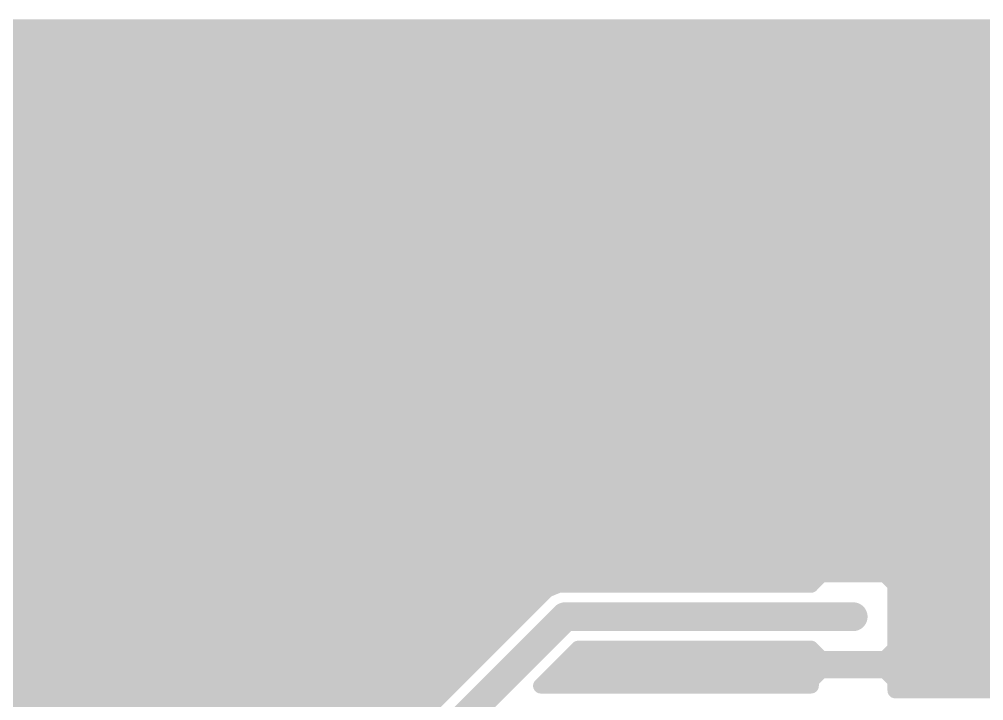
# Model space of a CAD drawing. Extents: x 1 to 104, y 1 to 74.
# Drawn here: x 37.63 to 63.14, y 56.2 to 74.22 of the extents above; entities that cross this region are included whole.
import ezdxf

# ---------------------------------------------------------------- set-up
doc = ezdxf.new("R2010")
doc.units = 0
doc.layers.add('16', color=174, linetype='CONTINUOUS')

msp = doc.modelspace()

# ---------------------------------------------------------------- linework, layer by layer
at = {"layer": '16'}
for points, const_width in [([(6.9303, 74.0208), (97.7497, 74.0208)], 0.4064), ([(7.0326, 73.9648), (97.6474, 73.9648)], 0.4064), ([(7.665, 73.5584), (97.015, 73.5584)], 0.4064), ([(8.1836, 73.152), (96.4964, 73.152)], 0.4064), ([(8.5358, 72.7456), (96.1442, 72.7456)], 0.4064), ([(8.8858, 72.3392), (95.7942, 72.3392)], 0.4064), ([(9.0714, 71.9328), (95.6086, 71.9328)], 0.4064), ([(9.257, 71.5264), (95.423, 71.5264)], 0.4064), ([(9.4258, 71.12), (95.2542, 71.12)], 0.4064), ([(9.4842, 70.7136), (95.1958, 70.7136)], 0.4064), ([(9.5427, 70.3072), (95.1373, 70.3072)], 0.4064), ([(9.6011, 69.9008), (95.0789, 69.9008)], 0.4064), ([(9.5429, 69.4944), (95.1371, 69.4944)], 0.4064), ([(9.4844, 69.088), (95.1955, 69.088)], 0.4064), ([(9.426, 68.6816), (95.254, 68.6816)], 0.4064), ([(9.2577, 68.2752), (95.4223, 68.2752)], 0.4064), ([(9.0721, 67.8688), (95.6078, 67.8688)], 0.4064), ([(8.8865, 67.4624), (95.7934, 67.4624)], 0.4064), ([(8.5372, 67.056), (96.1428, 67.056)], 0.4064), ([(8.185, 66.6496), (96.495, 66.6496)], 0.4064), ([(7.6675, 66.2432), (97.0125, 66.2432)], 0.4064), ([(7.0351, 65.8368), (97.6449, 65.8368)], 0.4064), ([(5.7424, 65.4304), (98.9376, 65.4304)], 0.4064), ([(1.2192, 65.024), (103.4008, 65.024)], 0.4064), ([(1.2192, 64.6176), (103.4008, 64.6176)], 0.4064), ([(1.2192, 64.2112), (103.4008, 64.2112)], 0.4064), ([(1.2192, 63.8048), (103.4008, 63.8048)], 0.4064), ([(1.2192, 63.3984), (103.4008, 63.3984)], 0.4064), ([(1.2192, 62.992), (103.4008, 62.992)], 0.4064), ([(1.2192, 62.5856), (103.4008, 62.5856)], 0.4064), ([(1.2192, 62.1792), (103.4008, 62.1792)], 0.4064), ([(1.2192, 61.7728), (103.4008, 61.7728)], 0.4064), ([(1.2192, 61.3664), (103.4008, 61.3664)], 0.4064), ([(1.2192, 60.96), (103.4008, 60.96)], 0.4064), ([(1.2192, 60.5536), (103.4008, 60.5536)], 0.4064), ([(1.2192, 60.1472), (103.4008, 60.1472)], 0.4064), ([(1.2192, 59.7408), (103.4008, 59.7408)], 0.4064), ([(58.8466, 59.5312), (58.5788, 59.2634)], 0.4064), ([(60.5334, 59.5312), (58.8466, 59.5312)], 0.4064), ([(60.8012, 59.2634), (60.5334, 59.5312)], 0.4064), ([(2.3102, 59.3344), (58.6498, 59.3344)], 0.4064), ([(51.9033, 59.2582), (51.5952, 59.1306)], 0.4064), ([(58.5788, 59.2582), (51.9033, 59.2582)], 0.4064), ([(58.5788, 59.2634), (58.5788, 59.2582)], 0.4064), ([(60.7302, 59.3344), (103.4008, 59.3344)], 0.4064), ([(60.8012, 57.5766), (60.8012, 59.2634)], 0.4064), ([(51.5952, 59.1306), (47.7852, 55.3206)], 0.4064), ([(2.3812, 58.928), (51.3926, 58.928)], 0.4064), ([(60.8012, 58.928), (103.4008, 58.928)], 0.4064), ([(2.3812, 58.5216), (50.9862, 58.5216)], 0.4064), ([(52.07, 58.42), (48.26, 54.61)], 0.762), ([(59.69, 58.42), (52.07, 58.42)], 0.762), ([(60.8012, 58.5216), (103.4008, 58.5216)], 0.4064), ([(2.3812, 58.1152), (50.5798, 58.1152)], 0.4064), ([(60.8012, 58.1152), (103.4008, 58.1152)], 0.4064), ([(2.3812, 57.7088), (50.1734, 57.7088)], 0.4064), ([(60.8012, 57.7088), (103.4008, 57.7088)], 0.4064), ([(51.4266, 56.5912), (52.4172, 57.5818)], 0.4064), ([(52.4172, 57.5818), (58.5788, 57.5818)], 0.4064), ([(58.5788, 57.5818), (58.5788, 57.5766)], 0.4064), ([(58.5788, 57.5766), (58.8466, 57.3088)], 0.4064), ([(60.5334, 57.3088), (60.8012, 57.5766)], 0.4064), ([(1.2192, 57.3024), (49.767, 57.3024)], 0.4064), ([(52.1378, 57.3024), (103.4008, 57.3024)], 0.4064), ([(58.8466, 57.3088), (60.5334, 57.3088)], 0.4064), ([(58.8466, 56.9912), (58.5788, 56.7234)], 0.4064), ([(60.5334, 56.9912), (58.8466, 56.9912)], 0.4064), ([(60.8012, 56.7234), (60.5334, 56.9912)], 0.4064), ([(2.2086, 56.896), (49.3606, 56.896)], 0.4064), ([(51.7314, 56.896), (58.7514, 56.896)], 0.4064), ([(58.5788, 56.7234), (58.5788, 56.5912)], 0.4064), ([(60.6286, 56.896), (103.4008, 56.896)], 0.4064), ([(60.8012, 56.4642), (60.8012, 56.7234)], 0.4064), ([(2.3812, 56.4896), (48.9542, 56.4896)], 0.4064), ([(58.5788, 56.5912), (51.4266, 56.5912)], 0.4064), ([(60.8012, 56.4896), (103.4008, 56.4896)], 0.4064), ([(70.092, 56.4642), (60.8012, 56.4642)], 0.4064), ([(2.3812, 56.0832), (48.5478, 56.0832)], 0.4064)]:
    msp.add_lwpolyline(points, dxfattribs=dict(at, const_width=const_width))
for points, const_width in [([(58.8466, 59.6328, 1), (58.8466, 59.4296)], 0.2032), ([(58.9185, 59.4594, 1), (58.7748, 59.603)], 0.2032), ([(60.6052, 59.603, 1), (60.4615, 59.4594)], 0.2032), ([(60.5334, 59.4296, 1), (60.5334, 59.6328)], 0.2032), ([(51.9033, 59.3598, 1), (51.9033, 59.1566)], 0.2032), ([(51.9421, 59.1643, 1), (51.8644, 59.3521)], 0.2032), ([(58.6804, 59.2634, 1), (58.4772, 59.2634)], 0.2032), ([(58.5788, 59.1566, 1), (58.5788, 59.3598)], 0.2032), ([(58.6498, 59.2328, 1), (58.6498, 59.436)], 0.2032), ([(60.7302, 59.436, 1), (60.7302, 59.2328)], 0.2032), ([(60.9028, 59.2634, 1), (60.6996, 59.2634)], 0.2032), ([(51.5563, 59.2245, 1), (51.6341, 59.0367)], 0.2032), ([(51.667, 59.0587, 1), (51.5234, 59.2024)], 0.2032), ([(58.507, 59.3352, 1), (58.6506, 59.1915)], 0.2032), ([(58.4772, 59.2582, 1), (58.6804, 59.2582)], 0.2032), ([(60.7294, 59.1915, 1), (60.873, 59.3352)], 0.2032), ([(51.3926, 58.8264, 1), (51.3926, 59.0296)], 0.2032), ([(60.8012, 59.0296, 1), (60.8012, 58.8264)], 0.2032), ([(50.9862, 58.42, 1), (50.9862, 58.6232)], 0.2032), ([(52.07, 58.6105, 1), (52.07, 58.2295)], 0.381), ([(52.2047, 58.2853, 1), (51.9353, 58.5547)], 0.381), ([(59.69, 58.2295, 1), (59.69, 58.6105)], 0.381), ([(60.8012, 58.6232, 1), (60.8012, 58.42)], 0.2032), ([(50.5798, 58.0136, 1), (50.5798, 58.2168)], 0.2032), ([(60.8012, 58.2168, 1), (60.8012, 58.0136)], 0.2032), ([(50.1734, 57.6072, 1), (50.1734, 57.8104)], 0.2032), ([(60.8012, 57.8104, 1), (60.8012, 57.6072)], 0.2032), ([(52.4172, 57.6834, 1), (52.4172, 57.4802)], 0.2032), ([(52.489, 57.51, 1), (52.3453, 57.6536)], 0.2032), ([(58.6804, 57.5818, 1), (58.4772, 57.5818)], 0.2032), ([(58.6506, 57.6485, 1), (58.507, 57.5048)], 0.2032), ([(58.4772, 57.5766, 1), (58.6804, 57.5766)], 0.2032), ([(58.5788, 57.4802, 1), (58.5788, 57.6834)], 0.2032), ([(60.6996, 57.5766, 1), (60.9028, 57.5766)], 0.2032), ([(60.873, 57.5048, 1), (60.7294, 57.6485)], 0.2032), ([(49.767, 57.2008, 1), (49.767, 57.404)], 0.2032), ([(52.1378, 57.404, 1), (52.1378, 57.2008)], 0.2032), ([(58.8466, 57.4104, 1), (58.8466, 57.2072)], 0.2032), ([(58.7748, 57.237, 1), (58.9185, 57.3806)], 0.2032), ([(60.4615, 57.3806, 1), (60.6052, 57.237)], 0.2032), ([(60.5334, 57.2072, 1), (60.5334, 57.4104)], 0.2032), ([(58.8466, 57.0928, 1), (58.8466, 56.8896)], 0.2032), ([(58.9185, 56.9194, 1), (58.7748, 57.063)], 0.2032), ([(60.6052, 57.063, 1), (60.4615, 56.9194)], 0.2032), ([(60.5334, 56.8896, 1), (60.5334, 57.0928)], 0.2032), ([(49.3606, 56.7944, 1), (49.3606, 56.9976)], 0.2032), ([(51.7314, 56.9976, 1), (51.7314, 56.7944)], 0.2032), ([(58.6804, 56.7234, 1), (58.4772, 56.7234)], 0.2032), ([(58.507, 56.7952, 1), (58.6506, 56.6515)], 0.2032), ([(58.7514, 56.7944, 1), (58.7514, 56.9976)], 0.2032), ([(60.6286, 56.9976, 1), (60.6286, 56.7944)], 0.2032), ([(60.9028, 56.7234, 1), (60.6996, 56.7234)], 0.2032), ([(60.7294, 56.6515, 1), (60.873, 56.7952)], 0.2032), ([(48.9542, 56.388, 1), (48.9542, 56.5912)], 0.2032), ([(51.4266, 56.6928, 1), (51.4266, 56.4896)], 0.2032), ([(51.3547, 56.663, 1), (51.4984, 56.5194)], 0.2032), ([(58.4772, 56.5912, 1), (58.6804, 56.5912)], 0.2032), ([(58.5788, 56.4896, 1), (58.5788, 56.6928)], 0.2032), ([(60.8012, 56.5912, 1), (60.8012, 56.388)], 0.2032), ([(60.8012, 56.5658, 1), (60.8012, 56.3626)], 0.2032), ([(60.6996, 56.4642, 1), (60.9028, 56.4642)], 0.2032), ([(48.5478, 55.9816, 1), (48.5478, 56.1848)], 0.2032)]:
    msp.add_lwpolyline(points, format="xyb", dxfattribs=dict(at, const_width=const_width))

doc.saveas('drawing.dxf')
